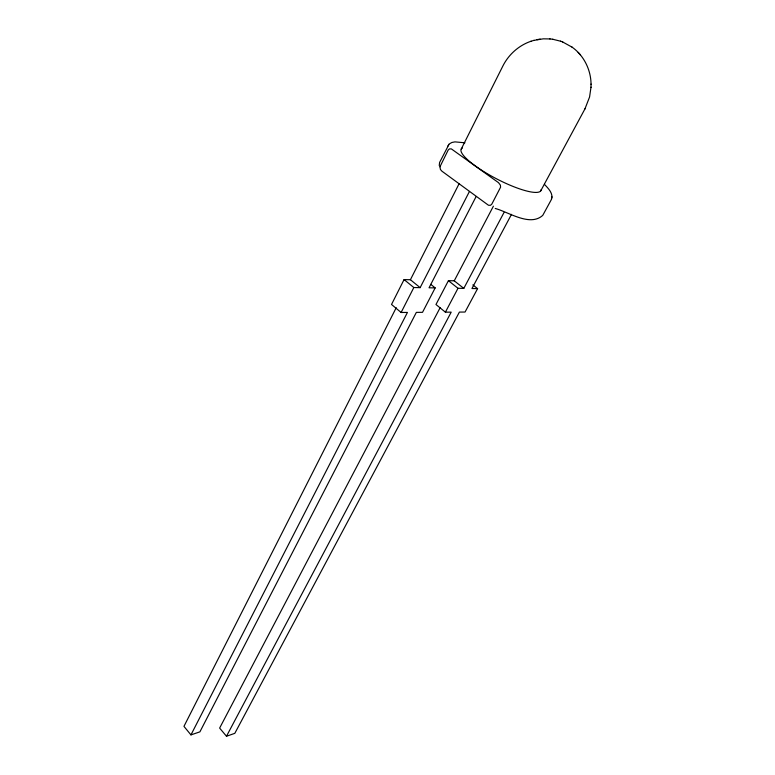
<?xml version="1.0" encoding="UTF-8"?>
<svg xmlns="http://www.w3.org/2000/svg" width="775" height="775" viewBox="0 0 775 775"><rect width="100%" height="100%" fill="white"/><g stroke="black" fill="none" stroke-linecap="round" stroke-linejoin="round"><path stroke-width="1.16" d="M495.215 208.465C508.652 212.021 529.906 227.007 542.752 215.373L551.316 199.659C553.854 193.672 548.119 188.248 544.428 184.343M584.931 108.946L589.572 97.001L590.996 87.188M591.044 84.32C590.967 69.866 583.875 55.471 572.008 47.091M590.996 87.449L591.044 84.068M439.241 165.579L439.599 162.459L449.171 144.005L451.903 142.474L454.964 141.873L464.913 142.803M551.548 199.117L551.664 198.545M551.897 197.373L552.013 196.802M461.232 149.071L502.878 65.991C508.623 54.521 518.901 45.337 531.088 41.23M469.427 191.483L420.147 287.641L410.411 279.736L404.075 279.581L391.52 304.468L401.111 312.48L407.437 312.432L190.95 734.894L183.956 726.369L396.228 307.714M410.411 279.736L459.052 183.82M401.111 312.48L413.831 287.535L420.147 287.641M476.005 196.782L429.04 287.796L435.172 287.903L422.511 312.335L416.359 312.373L199.902 731.852L190.95 734.894M504.012 212.486L463.799 288.387L454.247 280.812L448.425 280.666L435.976 304.507L445.392 312.18L451.205 312.141L226.484 736.25L219.635 728.083L440.123 307.723M454.247 280.812L493.404 206.16M445.392 312.18L457.996 288.29L463.799 288.387M511.51 214.336L471.956 288.523L477.594 288.62L465.048 312.044L459.401 312.083L234.815 733.334L226.484 736.25M540.776 190.795L585.067 108.684M448.454 144.925L448.764 144.431M447.562 146.398L447.873 145.894M533.801 40.407L543.227 38.837L550.056 38.934M530.856 41.307L534.014 40.339M540.214 39.108L536.988 39.641M552.72 39.254L560.78 41.249M549.824 38.905L552.924 39.283M562.602 41.937L572.221 47.236M560.538 41.162L562.757 41.995M472.847 284.89L477.594 288.62M448.425 280.666L457.996 288.29M430.774 284.357L435.172 287.903M404.075 279.581L413.831 287.535M580.233 54.715L578.16 52.39M541.144 189.662A44.911 10.017 27.5 0 1 495.06 178.037A44.911 10.017 27.5 0 1 462.481 147.957M439.958 166.78L440.413 169.444L441.895 171.159L488.453 205.239L490.43 205.317L491.767 204.203L500.573 187.211L500.408 185.148L498.519 182.667L451.36 148.907L449.471 148.897L448.192 150.03L439.958 166.78"/></g></svg>
